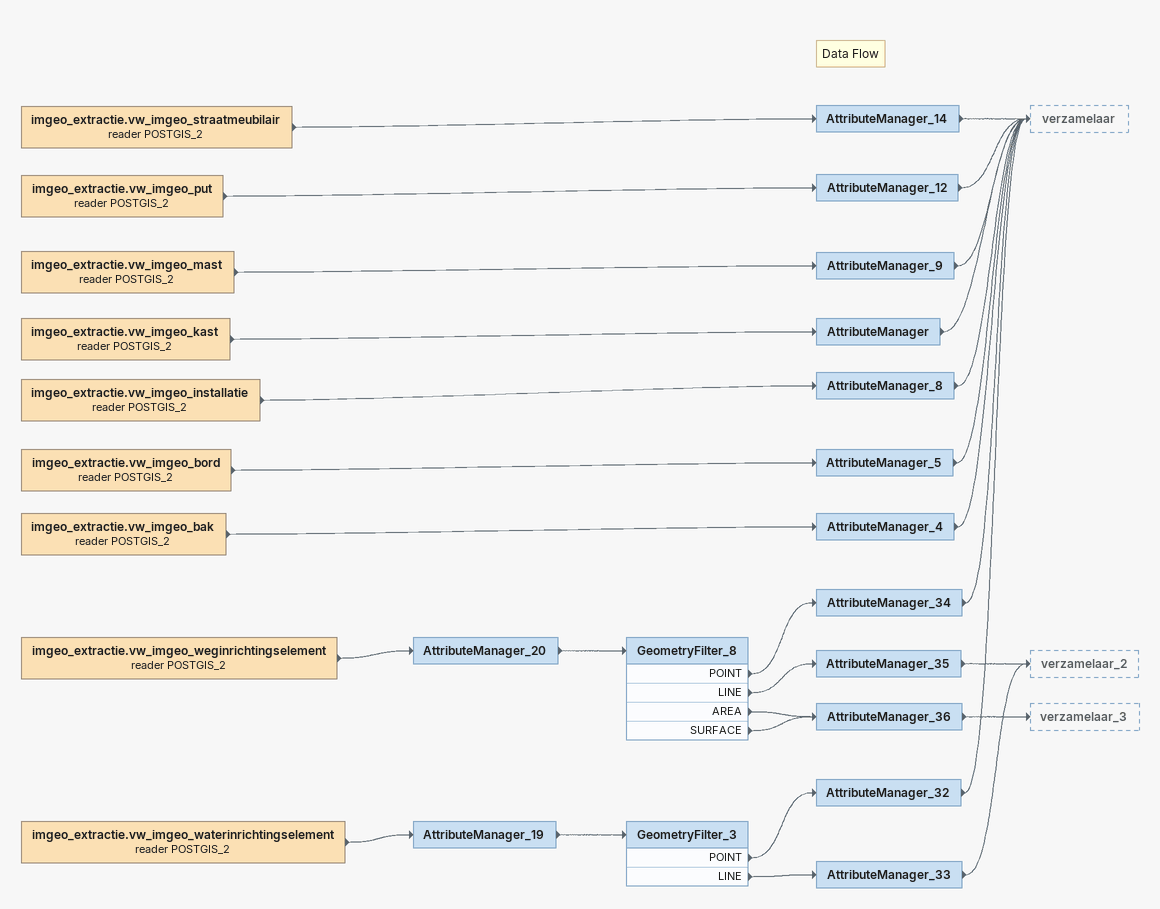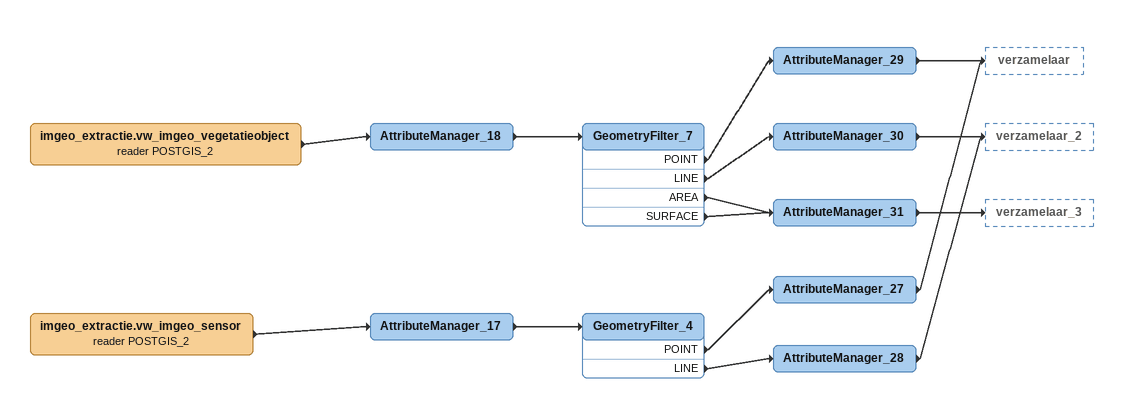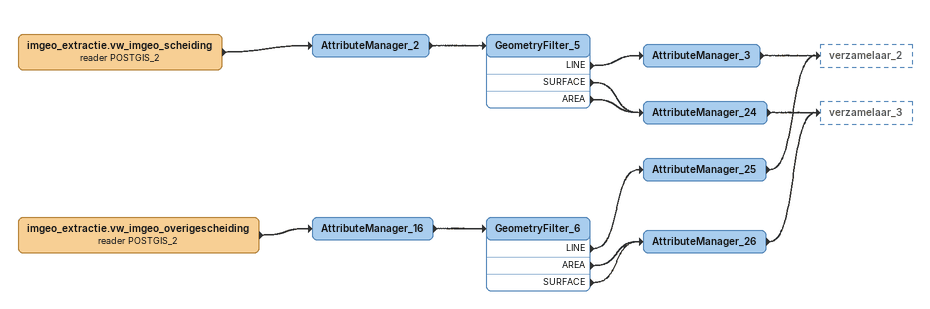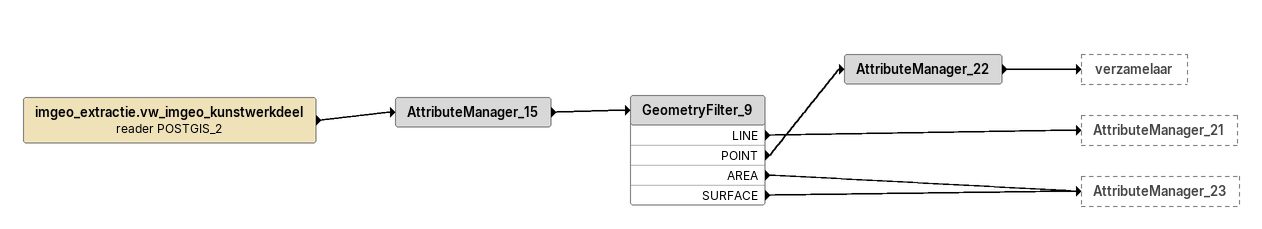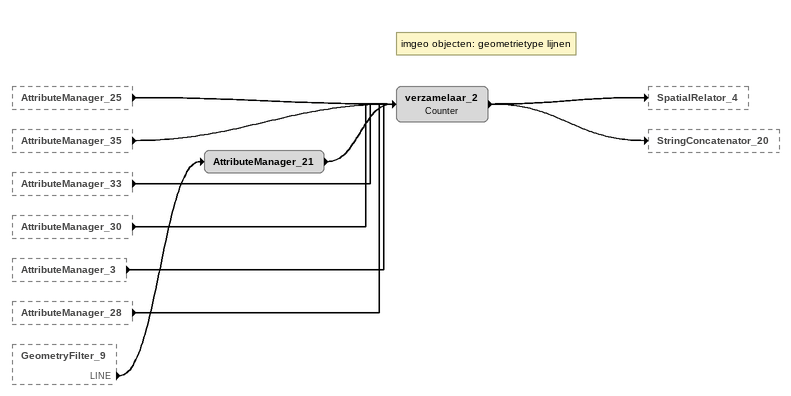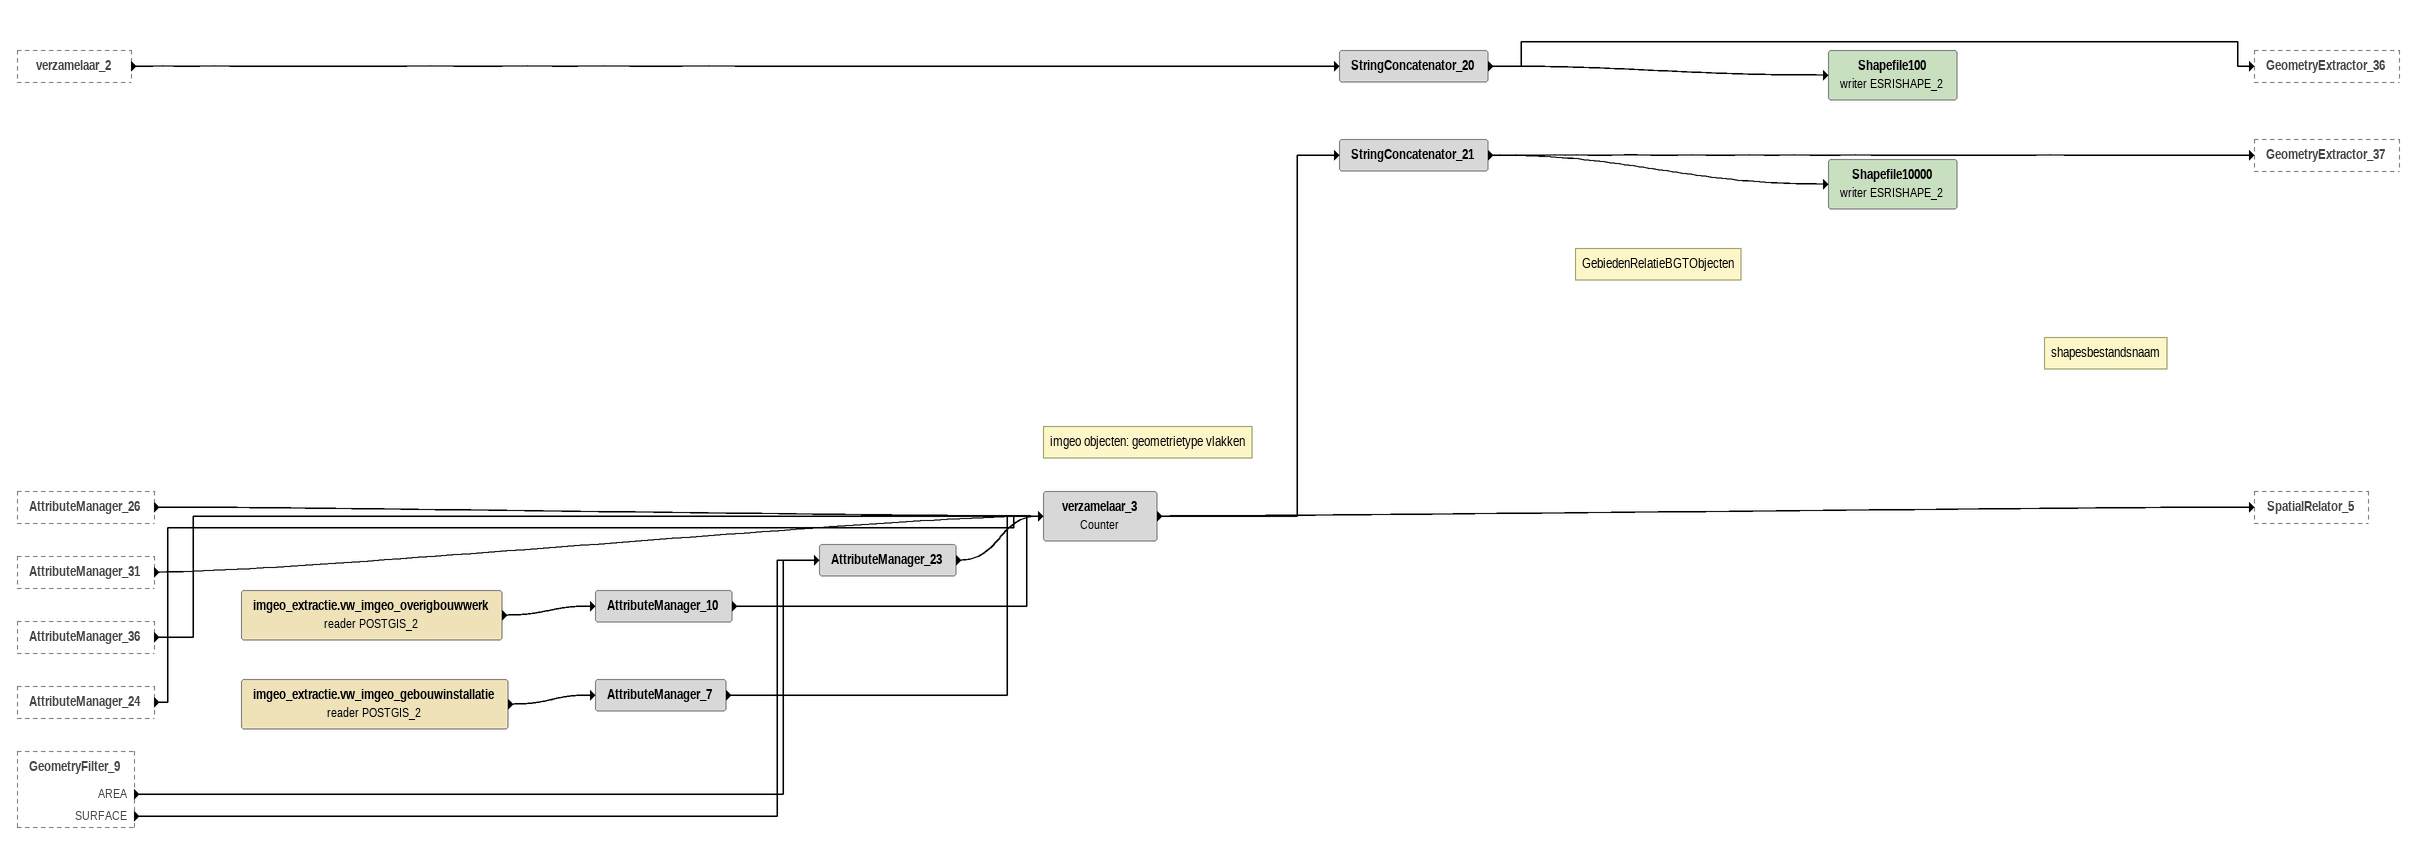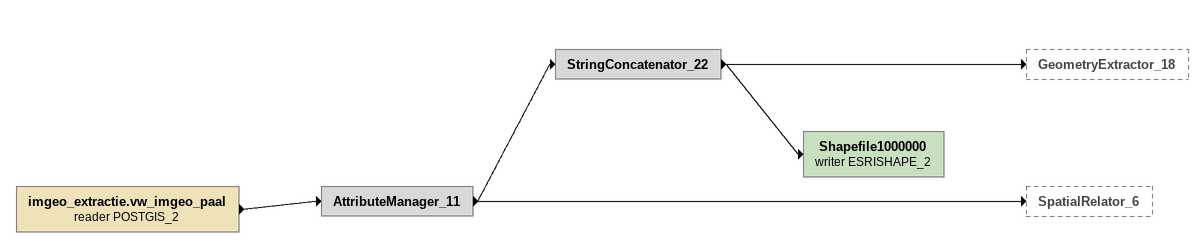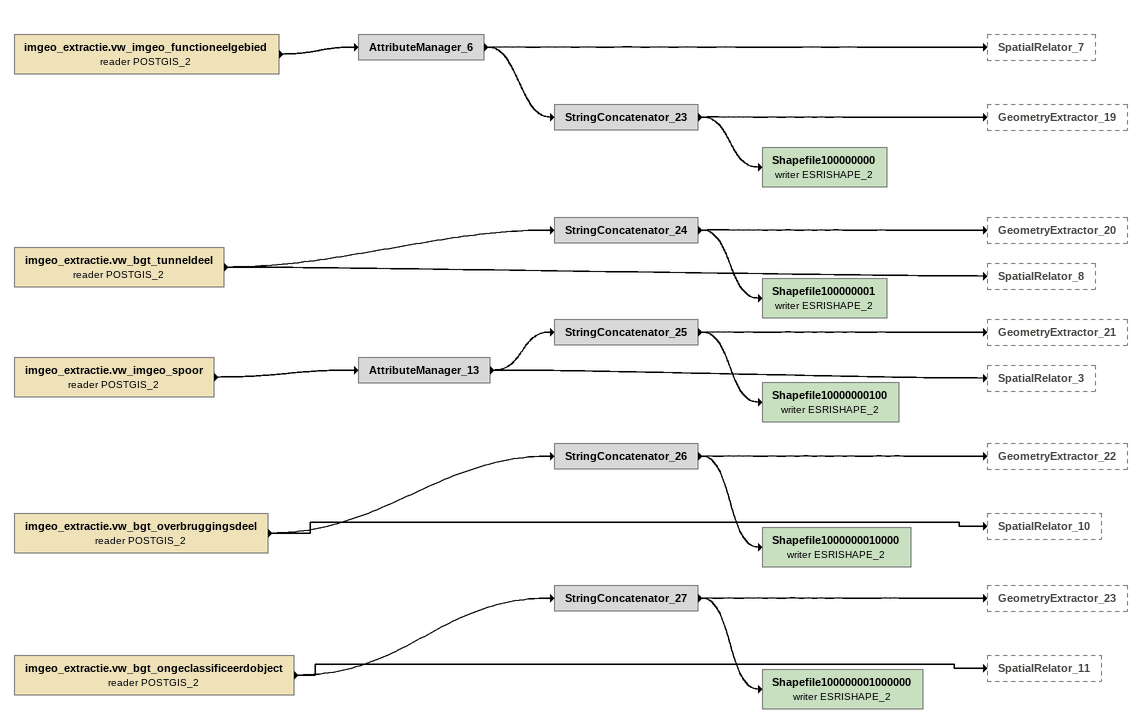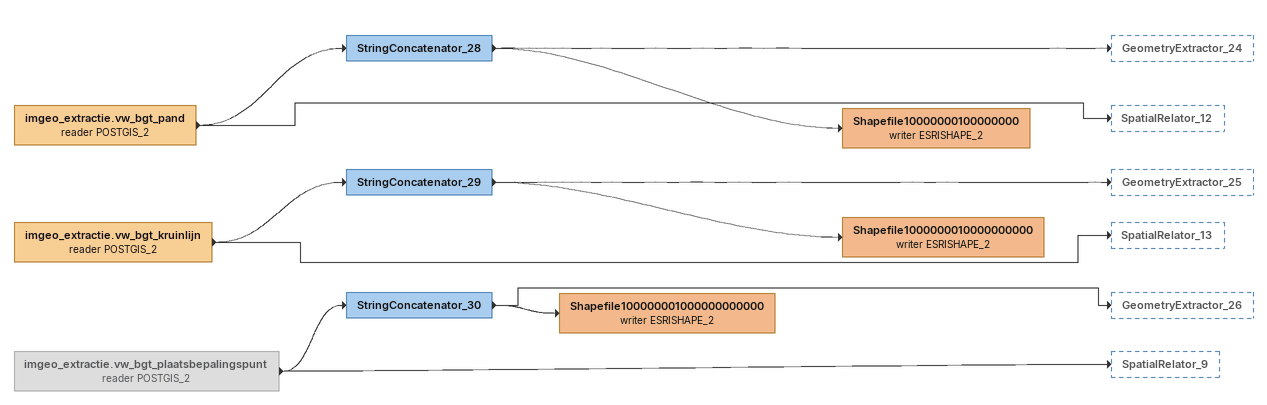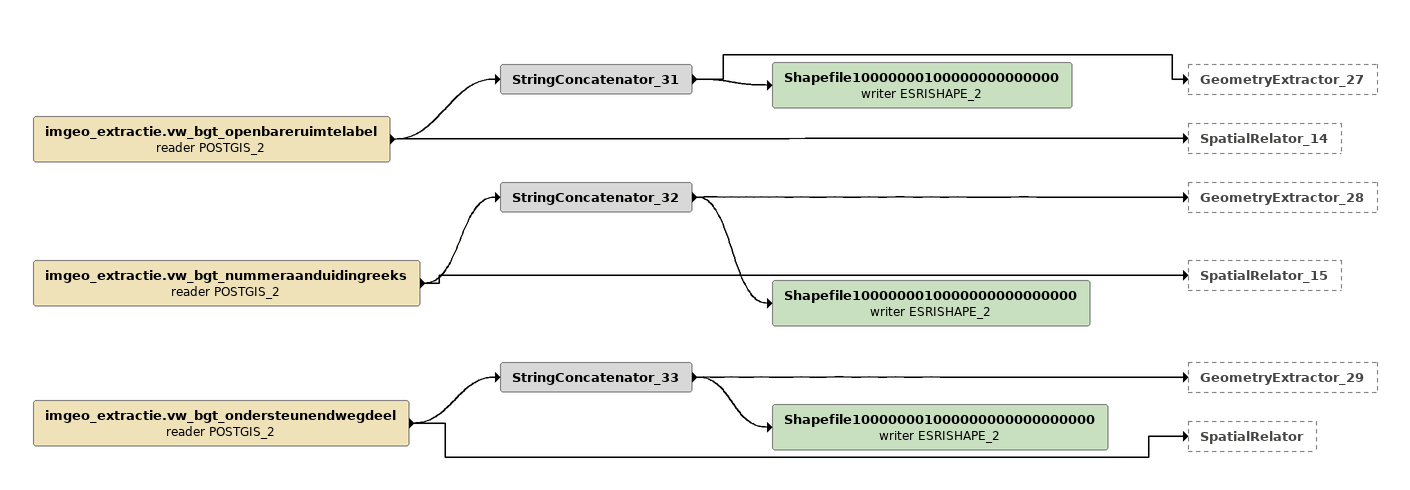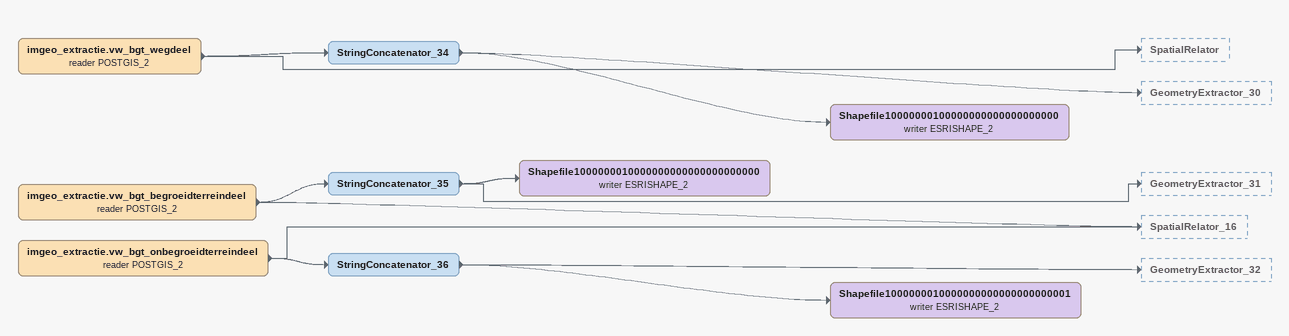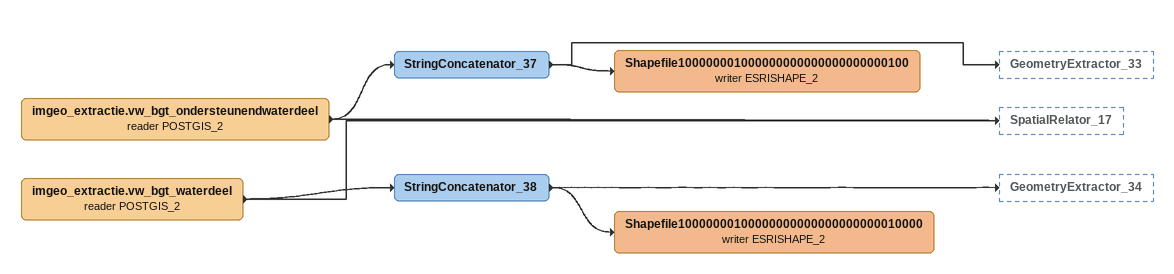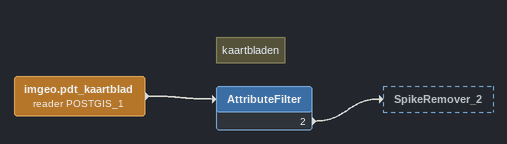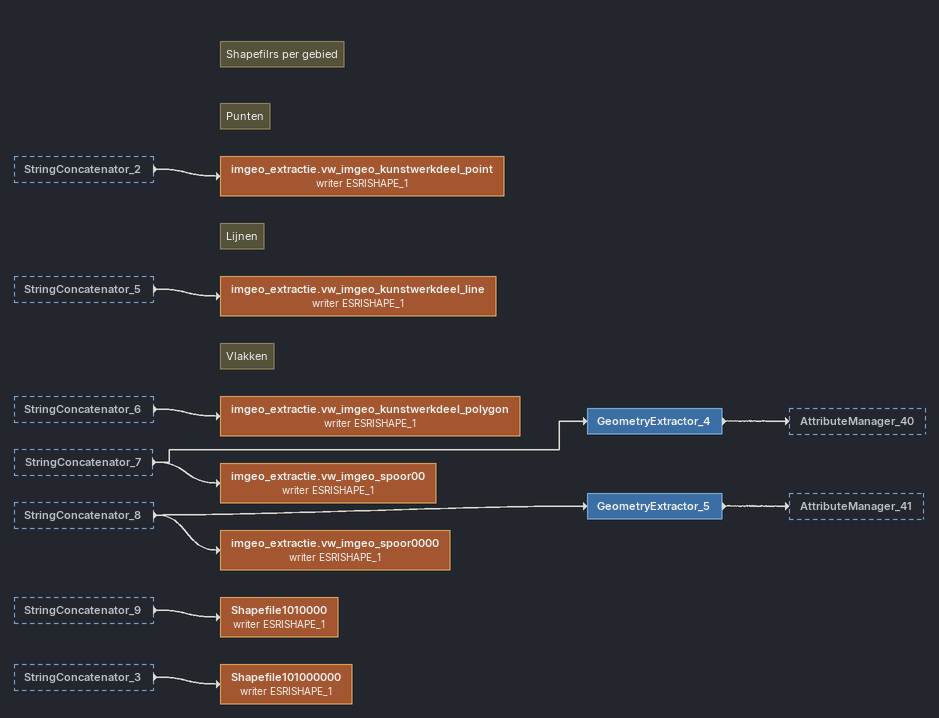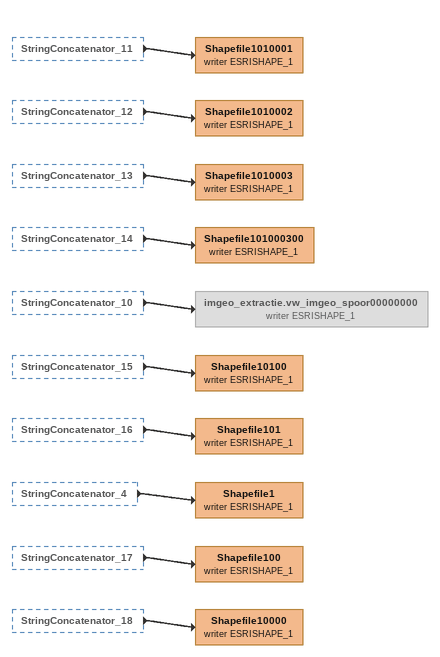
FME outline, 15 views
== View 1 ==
imgeo_extractie.vw_imgeo_straatmeubilair (reader POSTGIS_2)
    -> AttributeManager_14
Note: Data Flow
AttributeManager_14
    -> verzamelaar
imgeo_extractie.vw_imgeo_put (reader POSTGIS_2)
    -> AttributeManager_12
AttributeManager_12
    -> verzamelaar
imgeo_extractie.vw_imgeo_mast (reader POSTGIS_2)
    -> AttributeManager_9
AttributeManager_9
    -> verzamelaar
imgeo_extractie.vw_imgeo_kast (reader POSTGIS_2)
    -> AttributeManager
AttributeManager
    -> verzamelaar
imgeo_extractie.vw_imgeo_installatie (reader POSTGIS_2)
    -> AttributeManager_8
AttributeManager_8
    -> verzamelaar
imgeo_extractie.vw_imgeo_bord (reader POSTGIS_2)
    -> AttributeManager_5
AttributeManager_5
    -> verzamelaar
imgeo_extractie.vw_imgeo_bak (reader POSTGIS_2)
    -> AttributeManager_4
AttributeManager_4
    -> verzamelaar
imgeo_extractie.vw_imgeo_weginrichtingselement (reader POSTGIS_2)
    -> AttributeManager_20
AttributeManager_20
    -> GeometryFilter_8
GeometryFilter_8
    POINT -> AttributeManager_34
    LINE -> AttributeManager_35
    AREA -> AttributeManager_36
    SURFACE -> AttributeManager_36
AttributeManager_34
    -> verzamelaar
AttributeManager_35
    -> verzamelaar_2
AttributeManager_36
    -> verzamelaar_3
imgeo_extractie.vw_imgeo_waterinrichtingselement (reader POSTGIS_2)
    -> AttributeManager_19
AttributeManager_19
    -> GeometryFilter_3
GeometryFilter_3
    POINT -> AttributeManager_32
    LINE -> AttributeManager_33
AttributeManager_32
    -> verzamelaar
AttributeManager_33
    -> verzamelaar_2

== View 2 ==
imgeo_extractie.vw_imgeo_vegetatieobject (reader POSTGIS_2)
    -> AttributeManager_18
AttributeManager_18
    -> GeometryFilter_7
GeometryFilter_7
    POINT -> AttributeManager_29
    LINE -> AttributeManager_30
    AREA -> AttributeManager_31
    SURFACE -> AttributeManager_31
AttributeManager_29
    -> verzamelaar
AttributeManager_30
    -> verzamelaar_2
AttributeManager_31
    -> verzamelaar_3
imgeo_extractie.vw_imgeo_sensor (reader POSTGIS_2)
    -> AttributeManager_17
AttributeManager_17
    -> GeometryFilter_4
GeometryFilter_4
    POINT -> AttributeManager_27
    LINE -> AttributeManager_28
AttributeManager_27
    -> verzamelaar
AttributeManager_28
    -> verzamelaar_2

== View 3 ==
imgeo_extractie.vw_imgeo_scheiding (reader POSTGIS_2)
    -> AttributeManager_2
AttributeManager_2
    -> GeometryFilter_5
GeometryFilter_5
    LINE -> AttributeManager_3
    SURFACE -> AttributeManager_24
    AREA -> AttributeManager_24
AttributeManager_3
    -> verzamelaar_2
AttributeManager_24
    -> verzamelaar_3
imgeo_extractie.vw_imgeo_overigescheiding (reader POSTGIS_2)
    -> AttributeManager_16
AttributeManager_16
    -> GeometryFilter_6
GeometryFilter_6
    LINE -> AttributeManager_25
    AREA -> AttributeManager_26
    SURFACE -> AttributeManager_26
AttributeManager_25
    -> verzamelaar_2
AttributeManager_26
    -> verzamelaar_3

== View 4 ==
imgeo_extractie.vw_imgeo_kunstwerkdeel (reader POSTGIS_2)
    -> AttributeManager_15
AttributeManager_15
    -> GeometryFilter_9
GeometryFilter_9
    LINE -> AttributeManager_21
    POINT -> AttributeManager_22
    AREA -> AttributeManager_23
    SURFACE -> AttributeManager_23
AttributeManager_22
    -> verzamelaar

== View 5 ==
AttributeManager_25 [outside]
    -> verzamelaar_2
AttributeManager_35 [outside]
    -> verzamelaar_2
AttributeManager_33 [outside]
    -> verzamelaar_2
AttributeManager_30 [outside]
    -> verzamelaar_2
AttributeManager_3 [outside]
    -> verzamelaar_2
AttributeManager_28 [outside]
    -> verzamelaar_2
GeometryFilter_9 [outside]
    LINE -> AttributeManager_21
AttributeManager_21
    -> verzamelaar_2
Note: imgeo objecten: geometrietype lijnen
verzamelaar_2: Counter
    -> SpatialRelator_4
    -> StringConcatenator_20

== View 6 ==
verzamelaar_2 [outside]
    -> StringConcatenator_20
AttributeManager_26 [outside]
    -> verzamelaar_3
AttributeManager_31 [outside]
    -> verzamelaar_3
AttributeManager_36 [outside]
    -> verzamelaar_3
AttributeManager_24 [outside]
    -> verzamelaar_3
GeometryFilter_9 [outside]
    AREA -> AttributeManager_23
    SURFACE -> AttributeManager_23
StringConcatenator_20
    -> Shapefile100 (writer ESRISHAPE_2)
    -> GeometryExtractor_36
Shapefile100 (writer ESRISHAPE_2)
AttributeManager_23
    -> verzamelaar_3
imgeo_extractie.vw_imgeo_overigbouwwerk (reader POSTGIS_2)
    -> AttributeManager_10
AttributeManager_10
    -> verzamelaar_3
imgeo_extractie.vw_imgeo_gebouwinstallatie (reader POSTGIS_2)
    -> AttributeManager_7
AttributeManager_7
    -> verzamelaar_3
Note: imgeo objecten: geometrietype vlakken
verzamelaar_3: Counter
    -> SpatialRelator_5
    -> StringConcatenator_21
StringConcatenator_21
    -> Shapefile10000 (writer ESRISHAPE_2)
    -> GeometryExtractor_37
Note: GebiedenRelatieBGTObjecten
Note: shapesbestandsnaam
Shapefile10000 (writer ESRISHAPE_2)

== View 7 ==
imgeo_extractie.vw_imgeo_paal (reader POSTGIS_2)
    -> AttributeManager_11
AttributeManager_11
    -> SpatialRelator_6
    -> StringConcatenator_22
StringConcatenator_22
    -> Shapefile1000000 (writer ESRISHAPE_2)
    -> GeometryExtractor_18
Shapefile1000000 (writer ESRISHAPE_2)

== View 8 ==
imgeo_extractie.vw_imgeo_functioneelgebied (reader POSTGIS_2)
    -> AttributeManager_6
AttributeManager_6
    -> SpatialRelator_7
    -> StringConcatenator_23
StringConcatenator_23
    -> Shapefile100000000 (writer ESRISHAPE_2)
    -> GeometryExtractor_19
Shapefile100000000 (writer ESRISHAPE_2)
imgeo_extractie.vw_bgt_tunneldeel (reader POSTGIS_2)
    -> StringConcatenator_24
    -> SpatialRelator_8
StringConcatenator_24
    -> Shapefile100000001 (writer ESRISHAPE_2)
    -> GeometryExtractor_20
Shapefile100000001 (writer ESRISHAPE_2)
imgeo_extractie.vw_imgeo_spoor (reader POSTGIS_2)
    -> AttributeManager_13
AttributeManager_13
    -> SpatialRelator_3
    -> StringConcatenator_25
StringConcatenator_25
    -> Shapefile10000000100 (writer ESRISHAPE_2)
    -> GeometryExtractor_21
Shapefile10000000100 (writer ESRISHAPE_2)
imgeo_extractie.vw_bgt_overbruggingsdeel (reader POSTGIS_2)
    -> StringConcatenator_26
    -> SpatialRelator_10
StringConcatenator_26
    -> Shapefile1000000010000 (writer ESRISHAPE_2)
    -> GeometryExtractor_22
Shapefile1000000010000 (writer ESRISHAPE_2)
imgeo_extractie.vw_bgt_ongeclassificeerdobject (reader POSTGIS_2)
    -> StringConcatenator_27
    -> SpatialRelator_11
StringConcatenator_27
    -> Shapefile100000001000000 (writer ESRISHAPE_2)
    -> GeometryExtractor_23
Shapefile100000001000000 (writer ESRISHAPE_2)

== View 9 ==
imgeo_extractie.vw_bgt_pand (reader POSTGIS_2)
    -> StringConcatenator_28
    -> SpatialRelator_12
StringConcatenator_28
    -> Shapefile10000000100000000 (writer ESRISHAPE_2)
    -> GeometryExtractor_24
Shapefile10000000100000000 (writer ESRISHAPE_2)
imgeo_extractie.vw_bgt_kruinlijn (reader POSTGIS_2)
    -> StringConcatenator_29
    -> SpatialRelator_13
StringConcatenator_29
    -> Shapefile1000000010000000000 (writer ESRISHAPE_2)
    -> GeometryExtractor_25
Shapefile1000000010000000000 (writer ESRISHAPE_2)
imgeo_extractie.vw_bgt_plaatsbepalingspunt (reader POSTGIS_2) [off]
    -> StringConcatenator_30
    -> SpatialRelator_9
StringConcatenator_30
    -> Shapefile100000001000000000000 (writer ESRISHAPE_2)
    -> GeometryExtractor_26
Shapefile100000001000000000000 (writer ESRISHAPE_2)

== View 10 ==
imgeo_extractie.vw_bgt_openbareruimtelabel (reader POSTGIS_2)
    -> StringConcatenator_31
    -> SpatialRelator_14
StringConcatenator_31
    -> Shapefile10000000100000000000000 (writer ESRISHAPE_2)
    -> GeometryExtractor_27
Shapefile10000000100000000000000 (writer ESRISHAPE_2)
imgeo_extractie.vw_bgt_nummeraanduidingreeks (reader POSTGIS_2)
    -> StringConcatenator_32
    -> SpatialRelator_15
StringConcatenator_32
    -> Shapefile1000000010000000000000000 (writer ESRISHAPE_2)
    -> GeometryExtractor_28
Shapefile1000000010000000000000000 (writer ESRISHAPE_2)
imgeo_extractie.vw_bgt_ondersteunendwegdeel (reader POSTGIS_2)
    -> StringConcatenator_33
    -> SpatialRelator
StringConcatenator_33
    -> Shapefile100000001000000000000000000 (writer ESRISHAPE_2)
    -> GeometryExtractor_29
Shapefile100000001000000000000000000 (writer ESRISHAPE_2)

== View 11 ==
imgeo_extractie.vw_bgt_wegdeel (reader POSTGIS_2)
    -> StringConcatenator_34
    -> SpatialRelator
StringConcatenator_34
    -> Shapefile10000000100000000000000000000 (writer ESRISHAPE_2)
    -> GeometryExtractor_30
Shapefile10000000100000000000000000000 (writer ESRISHAPE_2)
imgeo_extractie.vw_bgt_begroeidterreindeel (reader POSTGIS_2)
    -> StringConcatenator_35
    -> SpatialRelator_16
StringConcatenator_35
    -> Shapefile1000000010000000000000000000000 (writer ESRISHAPE_2)
    -> GeometryExtractor_31
Shapefile1000000010000000000000000000000 (writer ESRISHAPE_2)
imgeo_extractie.vw_bgt_onbegroeidterreindeel (reader POSTGIS_2)
    -> StringConcatenator_36
    -> SpatialRelator_16
StringConcatenator_36
    -> Shapefile1000000010000000000000000000001 (writer ESRISHAPE_2)
    -> GeometryExtractor_32
Shapefile1000000010000000000000000000001 (writer ESRISHAPE_2)

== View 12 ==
imgeo_extractie.vw_bgt_ondersteunendwaterdeel (reader POSTGIS_2)
    -> StringConcatenator_37
    -> SpatialRelator_17
StringConcatenator_37
    -> Shapefile100000001000000000000000000000100 (writer ESRISHAPE_2)
    -> GeometryExtractor_33
Shapefile100000001000000000000000000000100 (writer ESRISHAPE_2)
imgeo_extractie.vw_bgt_waterdeel (reader POSTGIS_2)
    -> StringConcatenator_38
    -> SpatialRelator_17
StringConcatenator_38
    -> Shapefile10000000100000000000000000000010000 (writer ESRISHAPE_2)
    -> GeometryExtractor_34
Shapefile10000000100000000000000000000010000 (writer ESRISHAPE_2)

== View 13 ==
imgeo.pdt_kaartblad (reader POSTGIS_1)
    -> AttributeFilter
Note: kaartbladen
AttributeFilter
    2 -> SpikeRemover_2

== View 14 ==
StringConcatenator_2 [outside]
    -> imgeo_extractie.vw_imgeo_kunstwerkdeel_point (writer ESRISHAPE_1)
StringConcatenator_5 [outside]
    -> imgeo_extractie.vw_imgeo_kunstwerkdeel_line (writer ESRISHAPE_1)
StringConcatenator_6 [outside]
    -> imgeo_extractie.vw_imgeo_kunstwerkdeel_polygon (writer ESRISHAPE_1)
StringConcatenator_7 [outside]
    -> imgeo_extractie.vw_imgeo_spoor00 (writer ESRISHAPE_1)
    -> GeometryExtractor_4
StringConcatenator_8 [outside]
    -> imgeo_extractie.vw_imgeo_spoor0000 (writer ESRISHAPE_1)
    -> GeometryExtractor_5
StringConcatenator_9 [outside]
    -> Shapefile1010000 (writer ESRISHAPE_1)
StringConcatenator_3 [outside]
    -> Shapefile101000000 (writer ESRISHAPE_1)
Note: Shapefilrs per gebied
Note: Punten
imgeo_extractie.vw_imgeo_kunstwerkdeel_point (writer ESRISHAPE_1)
Note: Lijnen
imgeo_extractie.vw_imgeo_kunstwerkdeel_line (writer ESRISHAPE_1)
Note: Vlakken
imgeo_extractie.vw_imgeo_kunstwerkdeel_polygon (writer ESRISHAPE_1)
GeometryExtractor_4
    -> AttributeManager_40
imgeo_extractie.vw_imgeo_spoor00 (writer ESRISHAPE_1)
GeometryExtractor_5
    -> AttributeManager_41
imgeo_extractie.vw_imgeo_spoor0000 (writer ESRISHAPE_1)
Shapefile1010000 (writer ESRISHAPE_1)
Shapefile101000000 (writer ESRISHAPE_1)

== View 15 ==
StringConcatenator_11 [outside]
    -> Shapefile1010001 (writer ESRISHAPE_1)
StringConcatenator_12 [outside]
    -> Shapefile1010002 (writer ESRISHAPE_1)
StringConcatenator_13 [outside]
    -> Shapefile1010003 (writer ESRISHAPE_1)
StringConcatenator_14 [outside]
    -> Shapefile101000300 (writer ESRISHAPE_1)
StringConcatenator_10 [outside]
    -> imgeo_extractie.vw_imgeo_spoor00000000 (writer ESRISHAPE_1)
StringConcatenator_15 [outside]
    -> Shapefile10100 (writer ESRISHAPE_1)
StringConcatenator_16 [outside]
    -> Shapefile101 (writer ESRISHAPE_1)
StringConcatenator_4 [outside]
    -> Shapefile1 (writer ESRISHAPE_1)
StringConcatenator_17 [outside]
    -> Shapefile100 (writer ESRISHAPE_1)
StringConcatenator_18 [outside]
    -> Shapefile10000 (writer ESRISHAPE_1)
Shapefile1010001 (writer ESRISHAPE_1)
Shapefile1010002 (writer ESRISHAPE_1)
Shapefile1010003 (writer ESRISHAPE_1)
Shapefile101000300 (writer ESRISHAPE_1)
imgeo_extractie.vw_imgeo_spoor00000000 (writer ESRISHAPE_1) [off]
Shapefile10100 (writer ESRISHAPE_1)
Shapefile101 (writer ESRISHAPE_1)
Shapefile1 (writer ESRISHAPE_1)
Shapefile100 (writer ESRISHAPE_1)
Shapefile10000 (writer ESRISHAPE_1)
